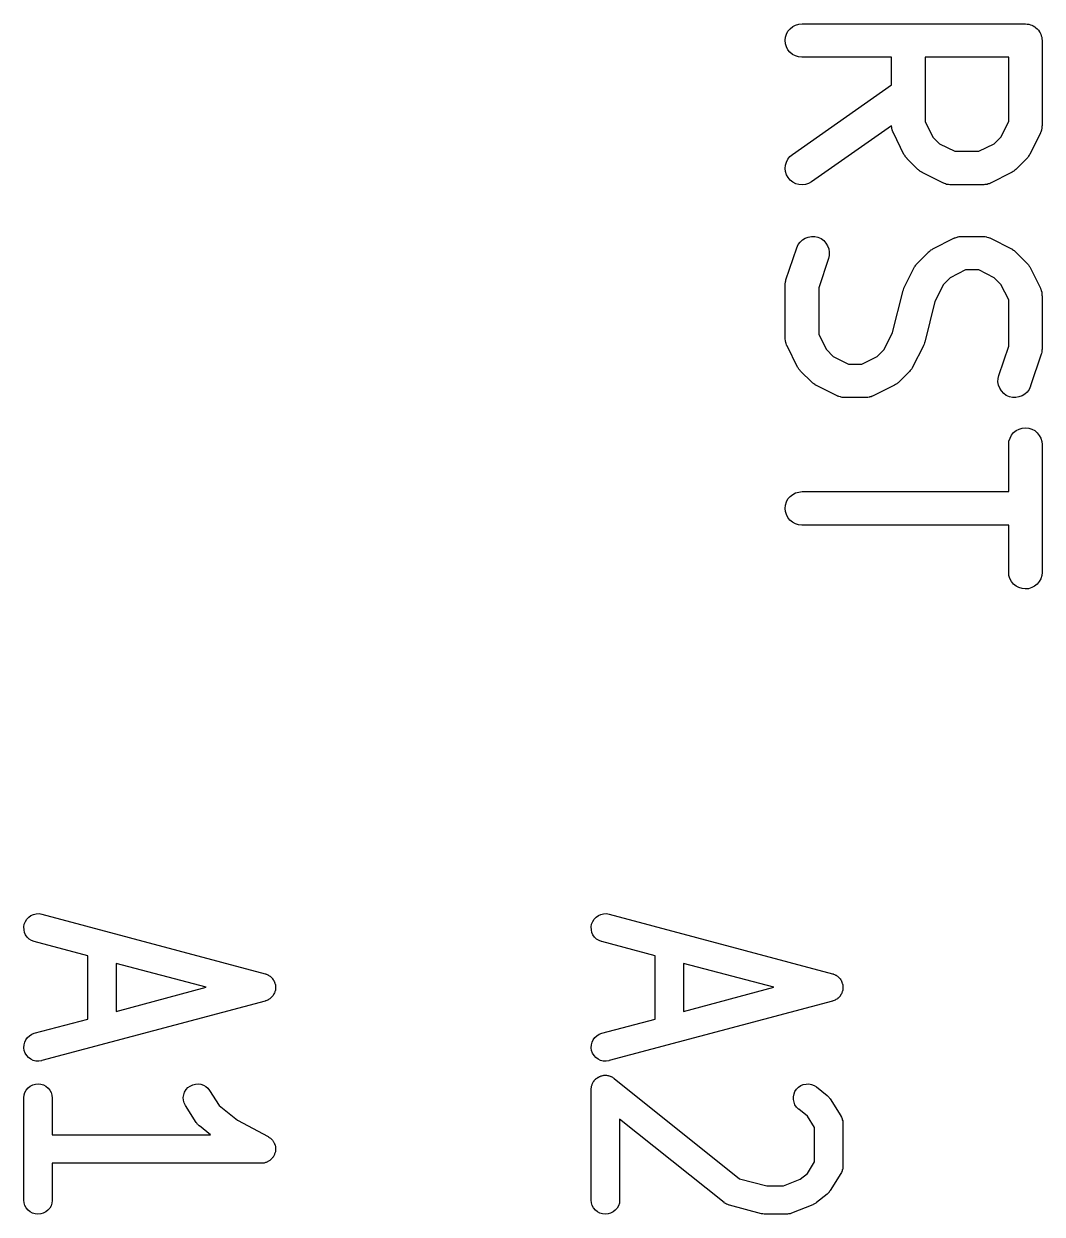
# Model space of a CAD drawing. Extents: x 100 to 142.1, y -108.7 to -91.2.
# Drawn here: x 115.56 to 120.12, y -107.74 to -102.41 of the extents above; entities that cross this region are included whole.
import ezdxf

# ---------------------------------------------------------------- set-up
doc = ezdxf.new("R2010")
doc.units = 0
doc.header["$MEASUREMENT"] = 0
doc.layers.add('BLACK', color=7, linetype='CONTINUOUS')

msp = doc.modelspace()

# ---------------------------------------------------------------- linework, layer by layer
at = {"layer": 'BLACK', "linetype": 'CONTINUOUS'}
for p, q in [((119.019, -102.412), (119.033, -102.407)), ((119.033, -102.407), (119.048, -102.406)), ((119.048, -102.406), (120.048, -102.406)), ((120.048, -102.406), (120.048, -102.406)), ((120.048, -102.406), (120.048, -102.406)), ((120.048, -102.406), (120.049, -102.406)), ((120.048, -102.406), (120.048, -102.406)), ((120.049, -102.406), (120.056, -102.407)), ((120.056, -102.407), (120.063, -102.407)), ((120.063, -102.407), (120.063, -102.408)), ((120.063, -102.408), (120.063, -102.408)), ((120.063, -102.408), (120.07, -102.41)), ((118.974, -102.466), (118.978, -102.452)), ((118.978, -102.452), (118.985, -102.439)), ((118.985, -102.439), (118.995, -102.428)), ((118.995, -102.428), (119.006, -102.418)), ((119.006, -102.418), (119.019, -102.412)), ((120.07, -102.41), (120.077, -102.412)), ((120.077, -102.412), (120.077, -102.412)), ((120.077, -102.412), (120.077, -102.412)), ((120.077, -102.412), (120.083, -102.415)), ((120.083, -102.415), (120.09, -102.419)), ((120.09, -102.419), (120.09, -102.419)), ((120.09, -102.419), (120.09, -102.419)), ((120.09, -102.419), (120.095, -102.424)), ((120.095, -102.424), (120.101, -102.428)), ((120.101, -102.428), (120.101, -102.428)), ((120.101, -102.428), (120.101, -102.428)), ((120.101, -102.428), (120.106, -102.434)), ((120.106, -102.434), (120.11, -102.439)), ((120.11, -102.439), (120.11, -102.44)), ((120.11, -102.44), (120.11, -102.44)), ((120.11, -102.44), (120.114, -102.446)), ((120.114, -102.446), (120.117, -102.452)), ((120.117, -102.452), (120.117, -102.453)), ((120.117, -102.453), (120.117, -102.453)), ((120.117, -102.453), (120.119, -102.46)), ((120.119, -102.46), (120.121, -102.466)), ((118.973, -102.48), (118.974, -102.466)), ((118.974, -102.495), (118.973, -102.48)), ((118.978, -102.509), (118.974, -102.495)), ((118.985, -102.522), (118.978, -102.509)), ((120.121, -102.466), (120.121, -102.467)), ((120.121, -102.467), (120.121, -102.467)), ((120.121, -102.467), (120.122, -102.474)), ((120.122, -102.474), (120.123, -102.481)), ((120.123, -102.481), (120.123, -102.862)), ((118.994, -102.533), (118.985, -102.522)), ((119.005, -102.543), (118.994, -102.533)), ((119.018, -102.55), (119.005, -102.543)), ((119.032, -102.554), (119.018, -102.55)), ((119.047, -102.556), (119.032, -102.554)), ((119.048, -102.556), (119.047, -102.556)), ((119.449, -102.556), (119.048, -102.556)), ((119.449, -102.68), (119.449, -102.556)), ((119.599, -102.556), (119.599, -102.844)), ((119.973, -102.556), (119.599, -102.556)), ((119.973, -102.844), (119.973, -102.556)), ((119.005, -102.991), (119.449, -102.68)), ((119.449, -102.863), (119.091, -103.114)), ((119.449, -102.864), (119.449, -102.863)), ((119.449, -102.866), (119.449, -102.864)), ((119.45, -102.871), (119.449, -102.866)), ((119.45, -102.876), (119.45, -102.871)), ((119.451, -102.879), (119.45, -102.876)), ((119.451, -102.881), (119.451, -102.879)), ((119.453, -102.886), (119.451, -102.881)), ((119.454, -102.89), (119.453, -102.886)), ((119.599, -102.844), (119.633, -102.913)), ((119.938, -102.913), (119.973, -102.844)), ((120.118, -102.887), (120.117, -102.891)), ((120.12, -102.882), (120.118, -102.887)), ((120.121, -102.877), (120.12, -102.88)), ((120.12, -102.88), (120.12, -102.882)), ((120.122, -102.872), (120.121, -102.877)), ((120.123, -102.863), (120.122, -102.865)), ((120.122, -102.865), (120.122, -102.867)), ((120.122, -102.867), (120.122, -102.872)), ((120.123, -102.862), (120.123, -102.863)), ((119.456, -102.892), (119.454, -102.89)), ((119.456, -102.895), (119.456, -102.892)), ((119.457, -102.895), (119.456, -102.895)), ((119.504, -102.991), (119.457, -102.895)), ((119.633, -102.913), (119.663, -102.943)), ((119.908, -102.943), (119.938, -102.913)), ((120.115, -102.895), (120.067, -102.991)), ((120.117, -102.891), (120.115, -102.893)), ((120.115, -102.893), (120.115, -102.895)), ((118.993, -103), (119.005, -102.991)), ((119.507, -102.994), (119.504, -102.991)), ((119.509, -102.998), (119.507, -102.994)), ((119.663, -102.943), (119.732, -102.977)), ((119.732, -102.977), (119.839, -102.977)), ((119.839, -102.977), (119.908, -102.943)), ((120.067, -102.992), (120.064, -102.995)), ((120.067, -102.991), (120.067, -102.992)), ((118.973, -103.054), (118.974, -103.039)), ((118.974, -103.039), (118.978, -103.025)), ((118.978, -103.025), (118.984, -103.012)), ((118.984, -103.012), (118.993, -103)), ((119.51, -103), (119.509, -102.998)), ((119.512, -103.003), (119.51, -103)), ((119.515, -103.006), (119.512, -103.003)), ((119.518, -103.009), (119.515, -103.006)), ((119.518, -103.01), (119.518, -103.009)), ((119.566, -103.058), (119.518, -103.01)), ((120.053, -103.01), (120.005, -103.058)), ((120.056, -103.007), (120.053, -103.01)), ((120.059, -103.004), (120.056, -103.007)), ((120.06, -103.001), (120.059, -103.004)), ((120.062, -102.999), (120.06, -103.001)), ((120.064, -102.995), (120.062, -102.999)), ((118.974, -103.068), (118.973, -103.054)), ((118.979, -103.082), (118.974, -103.068)), ((118.986, -103.095), (118.979, -103.082)), ((118.995, -103.106), (118.986, -103.095)), ((119.569, -103.06), (119.566, -103.058)), ((119.572, -103.063), (119.569, -103.06)), ((119.575, -103.065), (119.572, -103.063)), ((119.577, -103.067), (119.575, -103.065)), ((119.581, -103.069), (119.577, -103.067)), ((119.585, -103.071), (119.581, -103.069)), ((119.586, -103.072), (119.585, -103.071)), ((119.681, -103.119), (119.586, -103.072)), ((119.986, -103.072), (119.891, -103.119)), ((119.989, -103.07), (119.986, -103.072)), ((119.993, -103.068), (119.989, -103.07)), ((119.996, -103.066), (119.993, -103.068)), ((119.998, -103.064), (119.996, -103.066)), ((120.001, -103.061), (119.998, -103.064)), ((120.005, -103.059), (120.001, -103.061)), ((120.005, -103.058), (120.005, -103.059)), ((119.007, -103.115), (118.995, -103.106)), ((119.02, -103.122), (119.007, -103.115)), ((119.034, -103.126), (119.02, -103.122)), ((119.048, -103.127), (119.034, -103.126)), ((119.063, -103.126), (119.048, -103.127)), ((119.077, -103.121), (119.063, -103.126)), ((119.09, -103.114), (119.077, -103.121)), ((119.091, -103.114), (119.09, -103.114)), ((119.683, -103.12), (119.681, -103.119)), ((119.685, -103.121), (119.683, -103.12)), ((119.69, -103.123), (119.685, -103.121)), ((119.694, -103.125), (119.69, -103.123)), ((119.697, -103.125), (119.694, -103.125)), ((119.699, -103.126), (119.697, -103.125)), ((119.704, -103.126), (119.699, -103.126)), ((119.709, -103.127), (119.704, -103.126)), ((119.711, -103.127), (119.709, -103.127)), ((119.713, -103.127), (119.711, -103.127)), ((119.714, -103.127), (119.713, -103.127)), ((119.857, -103.127), (119.714, -103.127)), ((119.859, -103.127), (119.857, -103.127)), ((119.862, -103.127), (119.859, -103.127)), ((119.867, -103.126), (119.862, -103.127)), ((119.872, -103.126), (119.867, -103.126)), ((119.874, -103.125), (119.872, -103.126)), ((119.876, -103.125), (119.874, -103.125)), ((119.881, -103.123), (119.876, -103.125)), ((119.886, -103.122), (119.881, -103.123)), ((119.888, -103.121), (119.886, -103.122)), ((119.89, -103.12), (119.888, -103.121)), ((119.891, -103.119), (119.89, -103.12)), ((119.05, -103.374), (119.062, -103.366)), ((119.062, -103.366), (119.076, -103.361)), ((119.076, -103.361), (119.091, -103.358)), ((119.091, -103.358), (119.105, -103.359)), ((119.105, -103.359), (119.119, -103.362)), ((119.119, -103.362), (119.133, -103.368)), ((119.133, -103.368), (119.145, -103.377)), ((119.633, -103.414), (119.728, -103.366)), ((119.728, -103.366), (119.729, -103.366)), ((119.729, -103.366), (119.731, -103.365)), ((119.731, -103.365), (119.733, -103.364)), ((119.733, -103.364), (119.738, -103.363)), ((119.738, -103.363), (119.743, -103.361)), ((119.743, -103.361), (119.745, -103.36)), ((119.745, -103.36), (119.747, -103.36)), ((119.747, -103.36), (119.752, -103.359)), ((119.752, -103.359), (119.758, -103.358)), ((119.758, -103.358), (119.76, -103.359)), ((119.76, -103.359), (119.762, -103.358)), ((119.762, -103.358), (119.857, -103.358)), ((119.857, -103.358), (119.858, -103.358)), ((119.858, -103.358), (119.86, -103.359)), ((119.86, -103.359), (119.863, -103.359)), ((119.863, -103.359), (119.868, -103.359)), ((119.868, -103.359), (119.873, -103.36)), ((119.873, -103.36), (119.875, -103.361)), ((119.875, -103.361), (119.877, -103.361)), ((119.877, -103.361), (119.882, -103.363)), ((119.882, -103.363), (119.887, -103.364)), ((119.887, -103.364), (119.889, -103.365)), ((119.889, -103.365), (119.891, -103.366)), ((119.891, -103.366), (119.986, -103.414)), ((118.976, -103.552), (119.024, -103.41)), ((119.024, -103.409), (119.031, -103.395)), ((119.024, -103.41), (119.024, -103.409)), ((119.031, -103.395), (119.039, -103.384)), ((119.039, -103.384), (119.05, -103.374)), ((119.145, -103.377), (119.155, -103.388)), ((119.155, -103.388), (119.162, -103.4)), ((119.162, -103.4), (119.168, -103.414)), ((119.168, -103.414), (119.17, -103.428)), ((119.621, -103.422), (119.623, -103.42)), ((119.623, -103.42), (119.626, -103.418)), ((119.626, -103.418), (119.63, -103.416)), ((119.63, -103.416), (119.633, -103.414)), ((119.986, -103.414), (119.987, -103.414)), ((119.987, -103.414), (119.99, -103.417)), ((119.99, -103.417), (119.994, -103.419)), ((119.994, -103.419), (119.997, -103.421)), ((119.997, -103.421), (119.999, -103.422)), ((119.166, -103.457), (119.123, -103.588)), ((119.17, -103.443), (119.166, -103.457)), ((119.17, -103.428), (119.17, -103.443)), ((119.566, -103.476), (119.614, -103.428)), ((119.614, -103.427), (119.618, -103.425)), ((119.614, -103.428), (119.614, -103.427)), ((119.618, -103.425), (119.621, -103.422)), ((119.999, -103.422), (120.002, -103.425)), ((120.002, -103.425), (120.005, -103.428)), ((120.005, -103.428), (120.053, -103.476)), ((119.504, -103.59), (119.552, -103.495)), ((119.552, -103.494), (119.555, -103.491)), ((119.552, -103.495), (119.552, -103.494)), ((119.555, -103.491), (119.557, -103.487)), ((119.557, -103.487), (119.559, -103.484)), ((119.559, -103.484), (119.56, -103.482)), ((119.56, -103.482), (119.563, -103.479)), ((119.563, -103.479), (119.566, -103.476)), ((119.78, -103.508), (119.711, -103.543)), ((119.839, -103.508), (119.78, -103.508)), ((119.908, -103.543), (119.839, -103.508)), ((120.053, -103.476), (120.054, -103.476)), ((120.054, -103.476), (120.056, -103.48)), ((120.056, -103.48), (120.059, -103.483)), ((120.059, -103.483), (120.061, -103.485)), ((120.061, -103.485), (120.063, -103.488)), ((120.063, -103.488), (120.065, -103.491)), ((120.065, -103.491), (120.067, -103.495)), ((120.067, -103.495), (120.115, -103.59)), ((118.973, -103.567), (118.974, -103.564)), ((118.973, -103.571), (118.973, -103.567)), ((118.973, -103.575), (118.973, -103.571)), ((118.973, -103.576), (118.973, -103.575)), ((118.973, -103.814), (118.973, -103.576)), ((118.974, -103.561), (118.976, -103.557)), ((118.974, -103.564), (118.974, -103.561)), ((118.976, -103.557), (118.976, -103.552)), ((119.681, -103.573), (119.642, -103.65)), ((119.711, -103.543), (119.681, -103.573)), ((119.938, -103.573), (119.908, -103.543)), ((119.973, -103.642), (119.938, -103.573)), ((119.123, -103.588), (119.123, -103.797)), ((119.453, -103.788), (119.499, -103.606)), ((119.499, -103.604), (119.502, -103.597)), ((119.499, -103.605), (119.499, -103.604)), ((119.499, -103.604), (119.499, -103.604)), ((119.499, -103.606), (119.499, -103.605)), ((119.502, -103.597), (119.504, -103.591)), ((119.504, -103.591), (119.504, -103.59)), ((119.504, -103.591), (119.504, -103.591)), ((120.115, -103.59), (120.115, -103.591)), ((120.115, -103.591), (120.116, -103.593)), ((120.116, -103.593), (120.117, -103.595)), ((120.117, -103.595), (120.118, -103.6)), ((120.118, -103.6), (120.12, -103.605)), ((120.12, -103.605), (120.121, -103.607)), ((120.121, -103.607), (120.121, -103.609)), ((120.121, -103.609), (120.122, -103.614)), ((120.122, -103.614), (120.122, -103.619)), ((120.122, -103.619), (120.122, -103.622)), ((120.122, -103.622), (120.123, -103.624)), ((120.123, -103.624), (120.123, -103.862)), ((119.642, -103.65), (119.597, -103.832)), ((119.973, -103.85), (119.973, -103.642)), ((119.415, -103.865), (119.453, -103.788)), ((118.973, -103.816), (118.973, -103.814)), ((118.973, -103.819), (118.973, -103.816)), ((118.974, -103.824), (118.973, -103.819)), ((118.974, -103.829), (118.974, -103.824)), ((118.975, -103.831), (118.974, -103.829)), ((118.975, -103.833), (118.975, -103.831)), ((118.977, -103.838), (118.975, -103.833)), ((118.978, -103.843), (118.977, -103.838)), ((118.979, -103.845), (118.978, -103.843)), ((118.98, -103.847), (118.979, -103.845)), ((118.981, -103.848), (118.98, -103.847)), ((119.123, -103.797), (119.157, -103.865)), ((119.594, -103.841), (119.591, -103.847)), ((119.591, -103.847), (119.591, -103.848)), ((119.596, -103.834), (119.594, -103.841)), ((119.597, -103.832), (119.596, -103.833)), ((119.596, -103.833), (119.596, -103.834)), ((119.596, -103.834), (119.596, -103.834)), ((119.028, -103.943), (118.981, -103.848)), ((119.157, -103.865), (119.187, -103.896)), ((119.187, -103.896), (119.256, -103.93)), ((119.316, -103.93), (119.384, -103.896)), ((119.384, -103.896), (119.415, -103.865)), ((119.591, -103.848), (119.543, -103.943)), ((119.591, -103.848), (119.591, -103.848)), ((119.929, -103.981), (119.973, -103.85)), ((120.119, -103.886), (120.071, -104.028)), ((120.12, -103.882), (120.119, -103.886)), ((120.121, -103.877), (120.12, -103.882)), ((120.122, -103.871), (120.121, -103.874)), ((120.121, -103.874), (120.121, -103.877)), ((120.123, -103.863), (120.122, -103.867)), ((120.122, -103.867), (120.122, -103.871)), ((120.123, -103.862), (120.123, -103.863)), ((119.03, -103.947), (119.028, -103.943)), ((119.032, -103.95), (119.03, -103.947)), ((119.034, -103.953), (119.032, -103.95)), ((119.036, -103.955), (119.034, -103.953)), ((119.256, -103.93), (119.316, -103.93)), ((119.537, -103.954), (119.535, -103.956)), ((119.539, -103.951), (119.537, -103.954)), ((119.541, -103.948), (119.539, -103.951)), ((119.543, -103.944), (119.541, -103.948)), ((119.543, -103.943), (119.543, -103.944)), ((119.039, -103.959), (119.036, -103.955)), ((119.041, -103.962), (119.039, -103.959)), ((119.042, -103.963), (119.041, -103.962)), ((119.09, -104.01), (119.042, -103.963)), ((119.529, -103.963), (119.482, -104.01)), ((119.532, -103.959), (119.529, -103.963)), ((119.535, -103.956), (119.532, -103.959)), ((119.925, -104.01), (119.926, -103.995)), ((119.926, -103.995), (119.929, -103.981)), ((119.093, -104.013), (119.09, -104.01)), ((119.096, -104.016), (119.093, -104.013)), ((119.099, -104.017), (119.096, -104.016)), ((119.101, -104.019), (119.099, -104.017)), ((119.105, -104.021), (119.101, -104.019)), ((119.108, -104.024), (119.105, -104.021)), ((119.109, -104.024), (119.108, -104.024)), ((119.205, -104.072), (119.109, -104.024)), ((119.462, -104.024), (119.367, -104.072)), ((119.466, -104.022), (119.462, -104.024)), ((119.469, -104.02), (119.466, -104.022)), ((119.472, -104.018), (119.469, -104.02)), ((119.475, -104.016), (119.472, -104.018)), ((119.478, -104.014), (119.475, -104.016)), ((119.481, -104.011), (119.478, -104.014)), ((119.482, -104.01), (119.481, -104.011)), ((119.928, -104.024), (119.925, -104.01)), ((119.933, -104.038), (119.928, -104.024)), ((119.941, -104.05), (119.933, -104.038)), ((119.951, -104.061), (119.941, -104.05)), ((119.962, -104.07), (119.951, -104.061)), ((120.056, -104.055), (120.045, -104.065)), ((120.065, -104.043), (120.056, -104.055)), ((120.071, -104.029), (120.065, -104.043)), ((120.071, -104.028), (120.071, -104.029)), ((119.207, -104.073), (119.205, -104.072)), ((119.209, -104.074), (119.207, -104.073)), ((119.213, -104.075), (119.209, -104.074)), ((119.218, -104.077), (119.213, -104.075)), ((119.22, -104.077), (119.218, -104.077)), ((119.223, -104.078), (119.22, -104.077)), ((119.228, -104.079), (119.223, -104.078)), ((119.233, -104.08), (119.228, -104.079)), ((119.235, -104.08), (119.233, -104.08)), ((119.237, -104.08), (119.235, -104.08)), ((119.238, -104.08), (119.237, -104.08)), ((119.333, -104.08), (119.238, -104.08)), ((119.336, -104.08), (119.333, -104.08)), ((119.338, -104.08), (119.336, -104.08)), ((119.343, -104.079), (119.338, -104.08)), ((119.348, -104.078), (119.343, -104.079)), ((119.35, -104.078), (119.348, -104.078)), ((119.352, -104.077), (119.35, -104.078)), ((119.357, -104.076), (119.352, -104.077)), ((119.362, -104.074), (119.357, -104.076)), ((119.364, -104.073), (119.362, -104.074)), ((119.366, -104.072), (119.364, -104.073)), ((119.367, -104.072), (119.366, -104.072)), ((119.976, -104.076), (119.962, -104.07)), ((119.99, -104.079), (119.976, -104.076)), ((120.005, -104.08), (119.99, -104.079)), ((120.019, -104.077), (120.005, -104.08)), ((120.033, -104.072), (120.019, -104.077)), ((120.045, -104.065), (120.033, -104.072)), ((120.007, -104.228), (120.02, -104.221)), ((120.02, -104.221), (120.034, -104.217)), ((120.034, -104.217), (120.048, -104.215)), ((120.048, -104.215), (120.063, -104.217)), ((120.063, -104.217), (120.077, -104.221)), ((120.077, -104.221), (120.09, -104.228)), ((119.974, -104.275), (119.979, -104.261)), ((119.979, -104.261), (119.986, -104.248)), ((119.986, -104.248), (119.995, -104.237)), ((119.995, -104.237), (120.007, -104.228)), ((120.09, -104.228), (120.101, -104.238)), ((120.101, -104.238), (120.11, -104.249)), ((120.11, -104.249), (120.117, -104.262)), ((120.117, -104.262), (120.121, -104.276)), ((119.973, -104.289), (119.974, -104.275)), ((119.973, -104.29), (119.973, -104.289)), ((119.973, -104.501), (119.973, -104.29)), ((120.121, -104.276), (120.123, -104.29)), ((120.123, -104.29), (120.123, -104.862)), ((118.978, -104.547), (118.985, -104.534)), ((118.985, -104.534), (118.995, -104.523)), ((118.995, -104.523), (119.006, -104.514)), ((119.006, -104.514), (119.019, -104.507)), ((119.019, -104.507), (119.033, -104.503)), ((119.033, -104.503), (119.048, -104.501)), ((119.048, -104.501), (119.973, -104.501)), ((118.973, -104.576), (118.974, -104.561)), ((118.974, -104.59), (118.973, -104.576)), ((118.974, -104.561), (118.978, -104.547)), ((118.978, -104.604), (118.974, -104.59)), ((118.985, -104.617), (118.978, -104.604)), ((118.994, -104.629), (118.985, -104.617)), ((119.005, -104.638), (118.994, -104.629)), ((119.018, -104.645), (119.005, -104.638)), ((119.032, -104.65), (119.018, -104.645)), ((119.047, -104.651), (119.032, -104.65)), ((119.048, -104.651), (119.047, -104.651)), ((119.973, -104.651), (119.048, -104.651)), ((119.973, -104.862), (119.973, -104.651)), ((119.974, -104.876), (119.973, -104.862)), ((119.978, -104.89), (119.974, -104.876)), ((119.985, -104.903), (119.978, -104.89)), ((119.994, -104.915), (119.985, -104.903)), ((120.11, -104.904), (120.1, -104.915)), ((120.117, -104.891), (120.11, -104.904)), ((120.121, -104.877), (120.117, -104.891)), ((120.123, -104.863), (120.121, -104.877)), ((120.123, -104.862), (120.123, -104.863)), ((120.006, -104.924), (119.994, -104.915)), ((120.019, -104.931), (120.006, -104.924)), ((120.033, -104.935), (120.019, -104.931)), ((120.047, -104.937), (120.033, -104.935)), ((120.062, -104.936), (120.047, -104.937)), ((120.076, -104.931), (120.062, -104.936)), ((120.089, -104.925), (120.076, -104.931)), ((120.1, -104.915), (120.089, -104.925)), ((115.586, -106.407), (115.596, -106.4)), ((115.596, -106.4), (115.607, -106.395)), ((115.607, -106.395), (115.619, -106.392)), ((115.619, -106.392), (115.632, -106.391)), ((115.632, -106.391), (115.644, -106.393)), ((115.644, -106.393), (116.644, -106.66)), ((118.126, -106.407), (118.136, -106.4)), ((118.136, -106.4), (118.147, -106.395)), ((118.147, -106.395), (118.159, -106.392)), ((118.159, -106.392), (118.172, -106.391)), ((118.172, -106.391), (118.184, -106.393)), ((118.184, -106.393), (119.184, -106.66)), ((115.564, -106.45), (115.566, -106.438)), ((115.565, -106.463), (115.564, -106.45)), ((115.566, -106.438), (115.571, -106.426)), ((115.571, -106.426), (115.577, -106.416)), ((115.577, -106.416), (115.586, -106.407)), ((118.104, -106.45), (118.106, -106.438)), ((118.105, -106.463), (118.104, -106.45)), ((118.106, -106.438), (118.111, -106.426)), ((118.111, -106.426), (118.117, -106.416)), ((118.117, -106.416), (118.126, -106.407)), ((115.567, -106.475), (115.565, -106.463)), ((115.572, -106.486), (115.567, -106.475)), ((115.579, -106.496), (115.572, -106.486)), ((115.588, -106.505), (115.579, -106.496)), ((115.599, -106.511), (115.588, -106.505)), ((115.61, -106.516), (115.599, -106.511)), ((118.107, -106.475), (118.105, -106.463)), ((118.112, -106.486), (118.107, -106.475)), ((118.119, -106.496), (118.112, -106.486)), ((118.128, -106.505), (118.119, -106.496)), ((118.139, -106.511), (118.128, -106.505)), ((118.15, -106.516), (118.139, -106.511)), ((115.611, -106.516), (115.61, -106.516)), ((115.85, -106.58), (115.611, -106.516)), ((118.151, -106.516), (118.15, -106.516)), ((118.39, -106.58), (118.151, -106.516)), ((115.85, -106.863), (115.85, -106.58)), ((116.381, -106.721), (115.977, -106.614)), ((115.977, -106.614), (115.977, -106.829)), ((118.39, -106.863), (118.39, -106.58)), ((118.921, -106.721), (118.517, -106.614)), ((118.517, -106.614), (118.517, -106.829)), ((116.644, -106.66), (116.645, -106.66)), ((116.645, -106.66), (116.647, -106.661)), ((116.647, -106.661), (116.649, -106.662)), ((116.649, -106.662), (116.653, -106.663)), ((116.653, -106.663), (116.656, -106.665)), ((116.656, -106.665), (116.658, -106.666)), ((116.658, -106.666), (116.66, -106.667)), ((116.66, -106.667), (116.663, -106.669)), ((116.663, -106.669), (116.667, -106.671)), ((116.667, -106.671), (116.668, -106.673)), ((116.668, -106.673), (116.67, -106.674)), ((119.184, -106.66), (119.185, -106.66)), ((119.185, -106.66), (119.187, -106.661)), ((119.187, -106.661), (119.189, -106.662)), ((119.189, -106.662), (119.193, -106.663)), ((119.193, -106.663), (119.196, -106.665)), ((119.196, -106.665), (119.198, -106.666)), ((119.198, -106.666), (119.2, -106.667)), ((119.2, -106.667), (119.203, -106.669)), ((119.203, -106.669), (119.207, -106.671)), ((119.207, -106.671), (119.208, -106.673)), ((119.208, -106.673), (119.21, -106.674)), ((115.977, -106.829), (116.381, -106.721)), ((116.67, -106.674), (116.673, -106.677)), ((116.673, -106.677), (116.676, -106.68)), ((116.676, -106.68), (116.677, -106.682)), ((116.677, -106.682), (116.678, -106.683)), ((116.678, -106.683), (116.681, -106.687)), ((116.681, -106.687), (116.683, -106.69)), ((116.683, -106.69), (116.684, -106.692)), ((116.684, -106.692), (116.685, -106.694)), ((116.685, -106.694), (116.686, -106.698)), ((116.686, -106.698), (116.688, -106.702)), ((116.688, -106.702), (116.688, -106.704)), ((116.688, -106.704), (116.689, -106.705)), ((116.689, -106.705), (116.69, -106.71)), ((116.69, -106.71), (116.691, -106.714)), ((116.691, -106.714), (116.691, -106.716)), ((116.691, -106.716), (116.691, -106.718)), ((116.691, -106.718), (116.691, -106.722)), ((116.691, -106.722), (116.691, -106.726)), ((116.691, -106.726), (116.691, -106.728)), ((118.517, -106.829), (118.921, -106.721)), ((119.21, -106.674), (119.213, -106.677)), ((119.213, -106.677), (119.216, -106.68)), ((119.216, -106.68), (119.217, -106.682)), ((119.217, -106.682), (119.218, -106.683)), ((119.218, -106.683), (119.221, -106.687)), ((119.221, -106.687), (119.223, -106.69)), ((119.223, -106.69), (119.224, -106.692)), ((119.224, -106.692), (119.225, -106.694)), ((119.225, -106.694), (119.226, -106.698)), ((119.226, -106.698), (119.228, -106.702)), ((119.228, -106.702), (119.228, -106.704)), ((119.228, -106.704), (119.229, -106.705)), ((119.229, -106.705), (119.23, -106.71)), ((119.23, -106.71), (119.231, -106.714)), ((119.231, -106.714), (119.231, -106.716)), ((119.231, -106.716), (119.231, -106.718)), ((119.231, -106.718), (119.231, -106.722)), ((119.231, -106.722), (119.231, -106.726)), ((119.231, -106.726), (119.231, -106.728)), ((116.656, -106.778), (116.652, -106.78)), ((116.657, -106.777), (116.656, -106.778)), ((116.659, -106.776), (116.657, -106.777)), ((116.663, -106.774), (116.659, -106.776)), ((116.666, -106.772), (116.663, -106.774)), ((116.668, -106.77), (116.666, -106.772)), ((116.669, -106.769), (116.668, -106.77)), ((116.672, -106.766), (116.669, -106.769)), ((116.675, -106.763), (116.672, -106.766)), ((116.676, -106.762), (116.675, -106.763)), ((116.678, -106.76), (116.676, -106.762)), ((116.68, -106.757), (116.678, -106.76)), ((116.682, -106.753), (116.68, -106.757)), ((116.683, -106.752), (116.682, -106.753)), ((116.684, -106.75), (116.683, -106.752)), ((116.686, -106.746), (116.684, -106.75)), ((116.688, -106.742), (116.686, -106.746)), ((116.689, -106.738), (116.688, -106.74)), ((116.688, -106.74), (116.688, -106.742)), ((116.69, -106.734), (116.689, -106.738)), ((116.691, -106.73), (116.69, -106.734)), ((116.691, -106.728), (116.691, -106.73)), ((119.196, -106.778), (119.192, -106.78)), ((119.197, -106.777), (119.196, -106.778)), ((119.199, -106.776), (119.197, -106.777)), ((119.203, -106.774), (119.199, -106.776)), ((119.206, -106.772), (119.203, -106.774)), ((119.208, -106.77), (119.206, -106.772)), ((119.209, -106.769), (119.208, -106.77)), ((119.212, -106.766), (119.209, -106.769)), ((119.215, -106.763), (119.212, -106.766)), ((119.216, -106.762), (119.215, -106.763)), ((119.218, -106.76), (119.216, -106.762)), ((119.22, -106.757), (119.218, -106.76)), ((119.222, -106.753), (119.22, -106.757)), ((119.223, -106.752), (119.222, -106.753)), ((119.224, -106.75), (119.223, -106.752)), ((119.226, -106.746), (119.224, -106.75)), ((119.228, -106.742), (119.226, -106.746)), ((119.229, -106.738), (119.228, -106.74)), ((119.228, -106.74), (119.228, -106.742)), ((119.23, -106.734), (119.229, -106.738)), ((119.231, -106.73), (119.23, -106.734)), ((119.231, -106.728), (119.231, -106.73)), ((116.644, -106.783), (115.644, -107.049)), ((116.646, -106.782), (116.644, -106.783)), ((116.648, -106.782), (116.646, -106.782)), ((116.652, -106.78), (116.648, -106.782)), ((119.184, -106.783), (118.184, -107.049)), ((119.186, -106.782), (119.184, -106.783)), ((119.188, -106.782), (119.186, -106.782)), ((119.192, -106.78), (119.188, -106.782)), ((115.611, -106.927), (115.85, -106.863)), ((118.151, -106.927), (118.39, -106.863)), ((115.58, -106.946), (115.589, -106.938)), ((115.589, -106.938), (115.6, -106.931)), ((115.6, -106.931), (115.611, -106.927)), ((118.12, -106.946), (118.129, -106.938)), ((118.129, -106.938), (118.14, -106.931)), ((118.14, -106.931), (118.151, -106.927)), ((115.564, -106.992), (115.565, -106.979)), ((115.566, -107.004), (115.564, -106.992)), ((115.565, -106.979), (115.568, -106.967)), ((115.568, -106.967), (115.573, -106.956)), ((115.573, -106.956), (115.58, -106.946)), ((118.104, -106.992), (118.105, -106.979)), ((118.106, -107.004), (118.104, -106.992)), ((118.105, -106.979), (118.108, -106.967)), ((118.108, -106.967), (118.113, -106.956)), ((118.113, -106.956), (118.12, -106.946)), ((115.57, -107.016), (115.566, -107.004)), ((115.577, -107.026), (115.57, -107.016)), ((115.585, -107.035), (115.577, -107.026)), ((115.595, -107.043), (115.585, -107.035)), ((115.606, -107.048), (115.595, -107.043)), ((118.11, -107.016), (118.106, -107.004)), ((118.117, -107.026), (118.11, -107.016)), ((118.125, -107.035), (118.117, -107.026)), ((118.135, -107.043), (118.125, -107.035)), ((118.146, -107.048), (118.135, -107.043)), ((115.618, -107.051), (115.606, -107.048)), ((115.631, -107.051), (115.618, -107.051)), ((115.643, -107.05), (115.631, -107.051)), ((115.644, -107.049), (115.643, -107.05)), ((118.158, -107.051), (118.146, -107.048)), ((118.171, -107.051), (118.158, -107.051)), ((118.183, -107.05), (118.171, -107.051)), ((118.184, -107.049), (118.183, -107.05)), ((115.616, -107.154), (115.628, -107.153)), ((115.628, -107.153), (115.64, -107.154)), ((116.332, -107.154), (116.344, -107.153)), ((116.344, -107.153), (116.356, -107.155)), ((118.109, -107.154), (118.11, -107.151)), ((118.11, -107.151), (118.111, -107.149)), ((118.111, -107.149), (118.113, -107.146)), ((118.113, -107.146), (118.115, -107.143)), ((118.115, -107.143), (118.117, -107.141)), ((118.117, -107.141), (118.118, -107.139)), ((118.118, -107.139), (118.121, -107.136)), ((118.121, -107.136), (118.123, -107.133)), ((118.123, -107.133), (118.125, -107.132)), ((118.125, -107.132), (118.127, -107.13)), ((118.127, -107.13), (118.13, -107.128)), ((118.13, -107.128), (118.133, -107.125)), ((118.133, -107.125), (118.135, -107.124)), ((118.135, -107.124), (118.137, -107.123)), ((118.137, -107.123), (118.141, -107.121)), ((118.141, -107.121), (118.144, -107.12)), ((118.144, -107.12), (118.146, -107.119)), ((118.146, -107.119), (118.149, -107.118)), ((118.149, -107.118), (118.152, -107.117)), ((118.152, -107.117), (118.156, -107.116)), ((118.156, -107.116), (118.158, -107.116)), ((118.158, -107.116), (118.161, -107.115)), ((118.161, -107.115), (118.164, -107.115)), ((118.164, -107.115), (118.168, -107.115)), ((118.168, -107.115), (118.171, -107.115)), ((118.171, -107.115), (118.173, -107.115)), ((118.173, -107.115), (118.177, -107.116)), ((118.177, -107.116), (118.18, -107.116)), ((118.18, -107.116), (118.183, -107.117)), ((118.183, -107.117), (118.185, -107.118)), ((118.185, -107.118), (118.189, -107.119)), ((118.189, -107.119), (118.192, -107.12)), ((118.192, -107.12), (118.194, -107.121)), ((118.194, -107.121), (118.197, -107.122)), ((118.197, -107.122), (118.2, -107.124)), ((118.2, -107.124), (118.203, -107.126)), ((118.203, -107.126), (118.205, -107.128)), ((118.205, -107.128), (118.207, -107.129)), ((118.207, -107.129), (118.768, -107.578)), ((119.066, -107.154), (119.078, -107.153)), ((119.078, -107.153), (119.09, -107.156)), ((115.564, -107.216), (115.566, -107.203)), ((115.566, -107.203), (115.569, -107.192)), ((115.569, -107.192), (115.575, -107.181)), ((115.575, -107.181), (115.583, -107.171)), ((115.583, -107.171), (115.593, -107.164)), ((115.593, -107.164), (115.604, -107.158)), ((115.604, -107.158), (115.616, -107.154)), ((115.64, -107.154), (115.652, -107.158)), ((115.652, -107.158), (115.663, -107.164)), ((115.663, -107.164), (115.673, -107.172)), ((115.673, -107.172), (115.681, -107.182)), ((115.681, -107.182), (115.686, -107.192)), ((115.686, -107.192), (115.69, -107.204)), ((115.69, -107.204), (115.691, -107.217)), ((116.278, -107.214), (116.28, -107.202)), ((116.28, -107.202), (116.284, -107.19)), ((116.284, -107.19), (116.291, -107.179)), ((116.291, -107.179), (116.299, -107.17)), ((116.299, -107.17), (116.309, -107.163)), ((116.309, -107.163), (116.32, -107.157)), ((116.32, -107.157), (116.332, -107.154)), ((116.356, -107.155), (116.368, -107.159)), ((116.368, -107.159), (116.379, -107.165)), ((116.379, -107.165), (116.388, -107.173)), ((116.388, -107.173), (116.396, -107.183)), ((116.396, -107.183), (116.438, -107.25)), ((118.104, -107.173), (118.105, -107.169)), ((118.104, -107.175), (118.104, -107.173)), ((118.104, -107.178), (118.104, -107.175)), ((118.104, -107.179), (118.104, -107.178)), ((118.104, -107.674), (118.104, -107.179)), ((118.105, -107.169), (118.106, -107.165)), ((118.106, -107.163), (118.107, -107.16)), ((118.106, -107.165), (118.106, -107.163)), ((118.107, -107.16), (118.108, -107.157)), ((118.108, -107.157), (118.109, -107.154)), ((119.009, -107.211), (119.012, -107.198)), ((119.012, -107.198), (119.016, -107.187)), ((119.016, -107.187), (119.023, -107.177)), ((119.023, -107.177), (119.032, -107.168)), ((119.032, -107.168), (119.042, -107.161)), ((119.042, -107.161), (119.053, -107.156)), ((119.053, -107.156), (119.066, -107.154)), ((119.09, -107.156), (119.102, -107.16)), ((119.102, -107.16), (119.112, -107.167)), ((119.112, -107.167), (119.16, -107.205)), ((119.16, -107.205), (119.16, -107.206)), ((119.16, -107.206), (119.163, -107.209)), ((115.564, -107.217), (115.564, -107.216)), ((115.564, -107.674), (115.564, -107.217)), ((115.691, -107.217), (115.691, -107.382)), ((116.279, -107.226), (116.278, -107.214)), ((116.282, -107.238), (116.279, -107.226)), ((116.288, -107.25), (116.282, -107.238)), ((116.336, -107.326), (116.288, -107.25)), ((116.288, -107.25), (116.288, -107.25)), ((116.438, -107.25), (116.52, -107.316)), ((119.009, -107.223), (119.009, -107.211)), ((119.012, -107.235), (119.009, -107.223)), ((119.016, -107.247), (119.012, -107.235)), ((119.023, -107.257), (119.016, -107.247)), ((119.032, -107.266), (119.023, -107.257)), ((119.163, -107.209), (119.166, -107.211)), ((119.166, -107.211), (119.168, -107.213)), ((119.168, -107.213), (119.169, -107.214)), ((119.169, -107.214), (119.171, -107.218)), ((119.171, -107.218), (119.174, -107.221)), ((119.174, -107.221), (119.221, -107.297)), ((118.699, -107.685), (118.231, -107.311)), ((118.231, -107.311), (118.231, -107.674)), ((119.033, -107.266), (119.032, -107.266)), ((119.072, -107.298), (119.033, -107.266)), ((119.104, -107.349), (119.072, -107.298)), ((119.221, -107.297), (119.222, -107.298)), ((119.222, -107.298), (119.224, -107.302)), ((119.224, -107.302), (119.226, -107.307)), ((119.226, -107.307), (119.227, -107.308)), ((119.227, -107.308), (119.227, -107.309)), ((119.227, -107.309), (119.228, -107.314)), ((116.338, -107.33), (116.336, -107.326)), ((116.34, -107.333), (116.338, -107.33)), ((116.342, -107.335), (116.34, -107.333)), ((116.343, -107.336), (116.342, -107.335)), ((116.346, -107.339), (116.343, -107.336)), ((116.349, -107.342), (116.346, -107.339)), ((116.35, -107.342), (116.349, -107.342)), ((116.399, -107.382), (116.35, -107.342)), ((116.52, -107.316), (116.658, -107.389)), ((119.104, -107.503), (119.104, -107.349)), ((119.228, -107.314), (119.23, -107.319)), ((119.23, -107.319), (119.23, -107.32)), ((119.23, -107.32), (119.23, -107.321)), ((119.23, -107.321), (119.231, -107.326)), ((119.231, -107.326), (119.231, -107.331)), ((119.231, -107.331), (119.231, -107.521)), ((115.691, -107.382), (116.399, -107.382)), ((116.658, -107.389), (116.658, -107.39)), ((116.658, -107.39), (116.661, -107.391)), ((116.661, -107.391), (116.663, -107.393)), ((116.663, -107.393), (116.666, -107.395)), ((116.666, -107.395), (116.668, -107.397)), ((116.668, -107.397), (116.671, -107.399)), ((116.671, -107.399), (116.673, -107.401)), ((116.673, -107.401), (116.675, -107.403)), ((116.675, -107.403), (116.677, -107.405)), ((116.677, -107.405), (116.679, -107.408)), ((116.679, -107.408), (116.681, -107.41)), ((116.681, -107.41), (116.682, -107.413)), ((116.682, -107.413), (116.684, -107.416)), ((116.684, -107.416), (116.685, -107.419)), ((116.685, -107.419), (116.686, -107.421)), ((116.686, -107.47), (116.685, -107.473)), ((116.686, -107.421), (116.687, -107.424)), ((116.687, -107.467), (116.686, -107.47)), ((116.687, -107.424), (116.689, -107.427)), ((116.688, -107.464), (116.687, -107.467)), ((116.689, -107.461), (116.688, -107.464)), ((116.689, -107.427), (116.689, -107.43)), ((116.689, -107.43), (116.69, -107.433)), ((116.69, -107.458), (116.689, -107.461)), ((116.69, -107.433), (116.69, -107.436)), ((116.69, -107.436), (116.691, -107.44)), ((116.691, -107.452), (116.69, -107.455)), ((116.69, -107.455), (116.69, -107.458)), ((116.691, -107.44), (116.691, -107.443)), ((116.691, -107.443), (116.691, -107.446)), ((116.691, -107.446), (116.691, -107.449)), ((116.691, -107.449), (116.691, -107.452)), ((116.628, -107.509), (115.691, -107.509)), ((115.691, -107.509), (115.691, -107.674)), ((116.631, -107.508), (116.628, -107.509)), ((116.634, -107.508), (116.631, -107.508)), ((116.637, -107.508), (116.634, -107.508)), ((116.64, -107.508), (116.637, -107.508)), ((116.643, -107.507), (116.64, -107.508)), ((116.646, -107.506), (116.643, -107.507)), ((116.649, -107.505), (116.646, -107.506)), ((116.652, -107.504), (116.649, -107.505)), ((116.655, -107.502), (116.652, -107.504)), ((116.657, -107.501), (116.655, -107.502)), ((116.66, -107.5), (116.657, -107.501)), ((116.663, -107.498), (116.66, -107.5)), ((116.665, -107.496), (116.663, -107.498)), ((116.668, -107.494), (116.665, -107.496)), ((116.67, -107.492), (116.668, -107.494)), ((116.672, -107.49), (116.67, -107.492)), ((116.674, -107.488), (116.672, -107.49)), ((116.676, -107.486), (116.674, -107.488)), ((116.678, -107.483), (116.676, -107.486)), ((116.68, -107.481), (116.678, -107.483)), ((116.682, -107.478), (116.68, -107.481)), ((116.683, -107.475), (116.682, -107.478)), ((116.685, -107.473), (116.683, -107.475)), ((119.072, -107.555), (119.104, -107.503)), ((119.231, -107.521), (119.231, -107.522)), ((119.231, -107.522), (119.231, -107.527)), ((118.768, -107.578), (118.89, -107.61)), ((119.04, -107.58), (119.072, -107.555)), ((119.221, -107.555), (119.174, -107.631)), ((119.224, -107.551), (119.221, -107.555)), ((119.226, -107.546), (119.224, -107.551)), ((119.227, -107.544), (119.226, -107.545)), ((119.226, -107.545), (119.226, -107.546)), ((119.228, -107.539), (119.227, -107.544)), ((119.23, -107.535), (119.228, -107.539)), ((119.231, -107.527), (119.23, -107.532)), ((119.23, -107.532), (119.23, -107.533)), ((119.23, -107.533), (119.23, -107.535)), ((118.89, -107.61), (118.965, -107.61)), ((118.965, -107.61), (119.04, -107.58)), ((119.173, -107.632), (119.171, -107.635)), ((119.174, -107.631), (119.173, -107.632)), ((115.565, -107.686), (115.564, -107.674)), ((115.569, -107.698), (115.565, -107.686)), ((115.691, -107.675), (115.69, -107.687)), ((115.691, -107.674), (115.691, -107.675)), ((118.105, -107.686), (118.104, -107.674)), ((118.109, -107.698), (118.105, -107.686)), ((118.231, -107.675), (118.23, -107.687)), ((118.231, -107.674), (118.231, -107.675)), ((118.7, -107.685), (118.699, -107.685)), ((118.7, -107.686), (118.7, -107.685)), ((118.705, -107.689), (118.7, -107.686)), ((119.111, -107.686), (119.109, -107.687)), ((119.112, -107.685), (119.111, -107.686)), ((119.16, -107.647), (119.112, -107.685)), ((119.163, -107.644), (119.16, -107.647)), ((119.166, -107.642), (119.163, -107.644)), ((119.167, -107.64), (119.166, -107.642)), ((119.169, -107.639), (119.167, -107.64)), ((119.171, -107.635), (119.169, -107.639)), ((115.575, -107.709), (115.569, -107.698)), ((115.583, -107.719), (115.575, -107.709)), ((115.592, -107.726), (115.583, -107.719)), ((115.603, -107.732), (115.592, -107.726)), ((115.615, -107.736), (115.603, -107.732)), ((115.627, -107.737), (115.615, -107.736)), ((115.64, -107.736), (115.627, -107.737)), ((115.651, -107.733), (115.64, -107.736)), ((115.662, -107.727), (115.651, -107.733)), ((115.672, -107.719), (115.662, -107.727)), ((115.68, -107.71), (115.672, -107.719)), ((115.686, -107.699), (115.68, -107.71)), ((115.69, -107.687), (115.686, -107.699)), ((118.115, -107.709), (118.109, -107.698)), ((118.123, -107.719), (118.115, -107.709)), ((118.132, -107.726), (118.123, -107.719)), ((118.143, -107.732), (118.132, -107.726)), ((118.155, -107.736), (118.143, -107.732)), ((118.167, -107.737), (118.155, -107.736)), ((118.18, -107.736), (118.167, -107.737)), ((118.191, -107.733), (118.18, -107.736)), ((118.202, -107.727), (118.191, -107.733)), ((118.212, -107.719), (118.202, -107.727)), ((118.22, -107.71), (118.212, -107.719)), ((118.226, -107.699), (118.22, -107.71)), ((118.23, -107.687), (118.226, -107.699)), ((118.71, -107.692), (118.705, -107.689)), ((118.716, -107.694), (118.71, -107.692)), ((118.71, -107.692), (118.71, -107.692)), ((118.71, -107.692), (118.71, -107.692)), ((118.721, -107.697), (118.716, -107.694)), ((118.722, -107.697), (118.721, -107.697)), ((118.723, -107.697), (118.722, -107.697)), ((118.722, -107.697), (118.722, -107.697)), ((118.866, -107.735), (118.723, -107.697)), ((118.867, -107.735), (118.866, -107.735)), ((118.869, -107.736), (118.867, -107.735)), ((118.873, -107.736), (118.869, -107.736)), ((118.878, -107.737), (118.873, -107.736)), ((118.879, -107.737), (118.878, -107.737)), ((118.881, -107.737), (118.879, -107.737)), ((118.882, -107.737), (118.881, -107.737)), ((118.977, -107.737), (118.882, -107.737)), ((118.983, -107.737), (118.977, -107.737)), ((118.988, -107.736), (118.983, -107.737)), ((118.989, -107.736), (118.988, -107.736)), ((118.995, -107.735), (118.989, -107.736)), ((118.989, -107.736), (118.989, -107.736)), ((119, -107.733), (118.995, -107.735)), ((119.001, -107.733), (119, -107.733)), ((119.096, -107.695), (119.001, -107.733)), ((119.098, -107.693), (119.096, -107.695)), ((119.101, -107.692), (119.098, -107.693)), ((119.104, -107.691), (119.101, -107.692)), ((119.107, -107.689), (119.104, -107.691)), ((119.109, -107.687), (119.107, -107.689))]:
    msp.add_line(p, q, dxfattribs=at)

doc.saveas('drawing.dxf')
